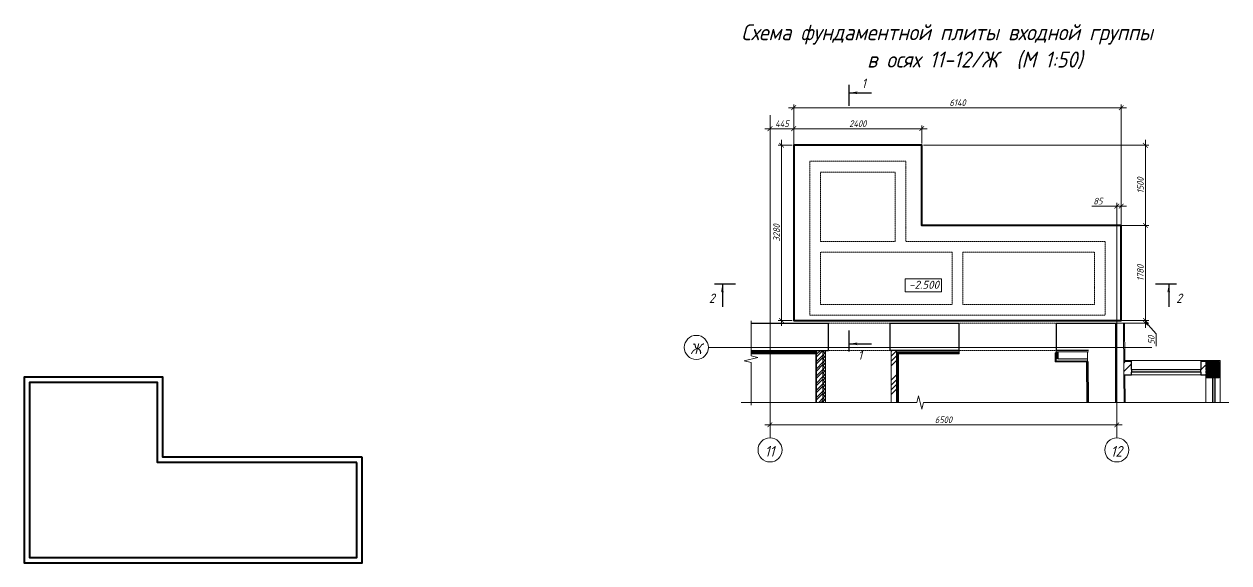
# Model space of a CAD drawing. Header units: millimetres. Extents: x 504091 to 2165846, y 135022 to 442887.
# Drawn here: x 848818 to 871402, y 261625 to 271716 of the extents above; entities that cross this region are included whole.
import ezdxf

# ---------------------------------------------------------------- set-up
doc = ezdxf.new("R2010")
doc.units = ezdxf.units.MM
for name, pattern in [('( Dashed )', [0.75, 0.5, -0.25]), ('ADSK_Линия сетки', [25, 20, -2.5, 0, -2.5]), ('осеваяX2', [4, 2.5, -0.5, 0.5, -0.5])]:
    doc.linetypes.add(name, pattern=pattern)
doc.layers.get('Defpoints').update_dxf_attribs({"color": 255})
for name, color, linetype, lineweight in [('+АР_Вспомогательная', 7, 'Continuous', 9), ('_ Окна', 7, 'Continuous', 30), ('Аннотация', 7, 'Continuous', 9), ('Лестницы', 7, 'Continuous', 18), ('Монолит тонкий', 204, 'Continuous', 9), ('Окна', 7, 'Continuous', 18), ('Оси', 165, 'осеваяX2', 13), ('отметки', 7, 'Continuous', 20), ('Размеры КР', 164, 'Continuous', 9), ('Стены внутренние', 7, 'Continuous', 18), ('Стены наружные', 7, 'Continuous', 18), ('Стены несущие', 7, 'Continuous', 30), ('Стены отделка', 7, 'Continuous', 30), ('Стены штриховка', 7, 'Continuous', 18)]:
    doc.layers.add(name, color=color, linetype=linetype, lineweight=lineweight)
doc.layers.add('PS_Обозначения', color=7, linetype='Continuous')
doc.layers.add('Тонкая', color=7, linetype='Continuous')
doc.styles.add('GOST 2.304_new', font='isocpeur.ttf', dxfattribs={"width": 0.9, "oblique": 15})
doc.dimstyles.new('SPDS 1_50', dxfattribs={"dimscale": 50, "dimtxt": 2.5, "dimasz": 1.77, "dimexe": 1.25, "dimexo": 0.625, "dimtad": 1, "dimdec": 0, "dimrnd": 0.001, "dimzin": 9, "dimtxsty": 'GOST 2.304_new', "dimblk": 'ARCHTICK', "dimcen": 2.5, "dimdle": 2, "dimclrt": 256, "dimadec": 0, "dimazin": 2, "dimtfac": 0.75, "dimtdec": 0, "dimtmove": 1, "dimatfit": 3, "dimfxl": 0, "dimtolj": 1, "dimlwd": 9, "dimlwe": 9, "dimarcsym": 0})
pattern_1 = [(0, (813950.81, 222616.25), (406.4, 101.6), [33.528, -271.272, 33.528, -271.272, -1625.6]), (0, (813950.81, 222616.25), (406.4, 101.6), [-609.6, 33.528, -576.072, 33.528, -271.272, -711.2]), (0, (813950.81, 222616.25), (406.4, 101.6), [-1524, 33.528, -169.672, 33.528, -474.472]), (120, (814103.21, 222667.05), (-291.18818, 301.15272), [33.528, -271.272, 33.528, -271.272, -1625.6]), (120, (814103.21, 222667.05), (-291.18818, 301.15272), [-609.6, 33.528, -576.072, 33.528, -271.272, -711.2]), (120, (814103.21, 222667.05), (-291.18818, 301.15272), [-1524, 33.528, -169.672, 33.528, -474.472]), (240, (814154.01, 222870.25), (-115.21182, -402.75272), [33.528, -271.272, 33.528, -271.272, -1625.6]), (240, (814154.01, 222870.25), (-115.21182, -402.75272), [-609.6, 33.528, -576.072, 33.528, -271.272, -711.2]), (240, (814154.01, 222870.25), (-115.21182, -402.75272), [-1524, 33.528, -169.672, 33.528, -474.472])]

# ---------------------------------------------------------------- blocks, each defined once
blk = doc.blocks.new('Жалюзи помышленые - 1300 x1100 мм-3109425-План 1-го этажа')
at = {"layer": 'Окна', "true_color": 0x373f43}
for points in [[(-645, 21), (-648, 19), (647, 19), (645, 21)], [(-603, 64), (-642, 64), (-645, 61), (645, 61), (642, 64), (-600, 64)], [(642, 61), (-645, 61), (-645, 21), (645, 21), (645, 61)], [(-600, 66), (-603, 64), (602, 64), (600, 66)], [(-598, 69), (-600, 69), (-600, 66), (600, 66), (600, 69)]]:
    blk.add_hatch(color=149, dxfattribs=at).paths.add_polyline_path(points)
at = {"layer": '_ Окна', "lineweight": 18}
for p, q in [((-600, 69), (-650, 69)), ((-650, 69), (-650, 19)), ((-650, 19), (-648, 19)), ((-648, 19), (-645, 21)), ((-645, 61), (-642, 64)), ((-645, 21), (-645, 61)), ((-642, 64), (-603, 64)), ((-603, 64), (-600, 66)), ((-600, 66), (-600, 69)), ((650, 69), (600, 69)), ((600, 69), (600, 66)), ((600, 66), (602, 64)), ((602, 64), (642, 64)), ((642, 64), (645, 61)), ((645, 61), (645, 21)), ((645, 21), (647, 19)), ((647, 19), (650, 19)), ((650, 19), (650, 69))]:
    blk.add_line(p, q, dxfattribs=at)
at = {"layer": 'Окна'}
for p, q in [((-648, 19), (647, 19)), ((645, 61), (-645, 61)), ((645, 21), (-645, 21)), ((-603, 64), (602, 64)), ((600, 69), (-600, 69)), ((600, 66), (-600, 66))]:
    blk.add_line(p, q, dxfattribs=at)
blk = doc.blocks.new('_ArchTick')
at = {"color": 0, "linetype": 'ByBlock', "const_width": 0.15}
blk.add_lwpolyline([(-0.5, -0.5), (0.5, 0.5)], dxfattribs=at)
blk = doc.blocks.new('*D1227')
at = {"layer": 'Defpoints', "color": 0, "lineweight": 20, "transparency": 16777216}
for p in [(865645, 269446), (866420, 267946), (869836, 267946)]:
    blk.add_point(p, dxfattribs=at)
at = {"layer": 'Размеры КР', "color": 0, "lineweight": 9, "transparency": 16777216}
for p, q in [((865677, 269446), (869899, 269446)), ((869836, 269546), (869836, 267846)), ((866451, 267946), (869899, 267946))]:
    blk.add_line(p, q, dxfattribs=at)
at = {"layer": 'Размеры КР', "color": 0, "lineweight": 9, "transparency": 16777216, "xscale": 88.5, "yscale": 88.5, "zscale": 88.5}
for p, rotation in [((869836, 269446), 90), ((869836, 267946), 270)]:
    blk.add_blockref('_ArchTick', p, dxfattribs=dict(at, rotation=rotation))
at = {"layer": 'Размеры КР', "lineweight": 20, "transparency": 16777216, "insert": (869743, 268696), "char_height": 125, "attachment_point": 5, "rotation": 90, "style": 'GOST 2.304_new'}
blk.add_mtext('\\A1;1500', dxfattribs=at)
blk = doc.blocks.new('*D1228')
at = {"layer": 'Defpoints', "color": 0, "lineweight": 20, "transparency": 16777216}
for p in [(867260, 267946), (869085, 266166), (869836, 266166)]:
    blk.add_point(p, dxfattribs=at)
at = {"layer": 'Размеры КР', "color": 0, "lineweight": 9, "transparency": 16777216}
for p, q in [((867292, 267946), (869899, 267946)), ((869836, 268046), (869836, 266066)), ((869117, 266166), (869899, 266166))]:
    blk.add_line(p, q, dxfattribs=at)
at = {"layer": 'Размеры КР', "color": 0, "lineweight": 9, "transparency": 16777216, "xscale": 88.5, "yscale": 88.5, "zscale": 88.5}
for p, rotation in [((869836, 267946), 90), ((869836, 266166), 270)]:
    blk.add_blockref('_ArchTick', p, dxfattribs=dict(at, rotation=rotation))
at = {"layer": 'Размеры КР', "lineweight": 20, "transparency": 16777216, "insert": (869743, 267056), "char_height": 125, "attachment_point": 5, "rotation": 90, "style": 'GOST 2.304_new'}
blk.add_mtext('\\A1;1780', dxfattribs=at)
blk = doc.blocks.new('*D1229')
at = {"layer": 'Defpoints', "color": 0, "lineweight": 20, "transparency": 16777216}
for p in [(862800, 264337), (869300, 264337), (869300, 264211)]:
    blk.add_point(p, dxfattribs=at)
at = {"layer": 'Размеры КР', "color": 0, "lineweight": 9, "transparency": 16777216}
for p, q in [((862800, 264306), (862800, 264149)), ((869300, 264306), (869300, 264149)), ((862700, 264211), (869400, 264211))]:
    blk.add_line(p, q, dxfattribs=at)
at = {"layer": 'Размеры КР', "color": 0, "lineweight": 9, "transparency": 16777216, "xscale": 88.5, "yscale": 88.5, "zscale": 88.5, "rotation": 180}
blk.add_blockref('_ArchTick', (862800, 264211), dxfattribs=at)
at = {"layer": 'Размеры КР', "color": 0, "lineweight": 9, "transparency": 16777216, "xscale": 88.5, "yscale": 88.5, "zscale": 88.5}
blk.add_blockref('_ArchTick', (869300, 264211), dxfattribs=at)
at = {"layer": 'Размеры КР', "lineweight": 20, "transparency": 16777216, "insert": (866050, 264305), "char_height": 125, "attachment_point": 5, "style": 'GOST 2.304_new'}
blk.add_mtext('\\A1;6500', dxfattribs=at)
blk = doc.blocks.new('*D1237')
at = {"layer": 'Defpoints', "color": 0, "lineweight": 20, "transparency": 16777216}
for p in [(862800, 269779), (863245, 269757), (863245, 269446)]:
    blk.add_point(p, dxfattribs=at)
at = {"layer": 'Размеры КР', "color": 0, "lineweight": 9, "transparency": 16777216}
for p, q in [((862700, 269757), (863345, 269757)), ((862800, 269747), (862800, 269695)), ((863245, 269477), (863245, 269820))]:
    blk.add_line(p, q, dxfattribs=at)
at = {"layer": 'Размеры КР', "color": 0, "lineweight": 9, "transparency": 16777216, "xscale": 88.5, "yscale": 88.5, "zscale": 88.5, "rotation": 180}
blk.add_blockref('_ArchTick', (862800, 269757), dxfattribs=at)
at = {"layer": 'Размеры КР', "color": 0, "lineweight": 9, "transparency": 16777216, "xscale": 88.5, "yscale": 88.5, "zscale": 88.5}
blk.add_blockref('_ArchTick', (863245, 269757), dxfattribs=at)
at = {"layer": 'Размеры КР', "lineweight": 20, "transparency": 16777216, "insert": (863023, 269851), "char_height": 125, "attachment_point": 5, "style": 'GOST 2.304_new'}
blk.add_mtext('\\A1;445', dxfattribs=at)
blk = doc.blocks.new('*D1238')
at = {"layer": 'Defpoints', "color": 0, "lineweight": 20, "transparency": 16777216}
for p in [(865645, 269757), (863245, 269446), (865645, 269446)]:
    blk.add_point(p, dxfattribs=at)
at = {"layer": 'Размеры КР', "color": 0, "lineweight": 9, "transparency": 16777216}
for p, q in [((863145, 269757), (865745, 269757)), ((863245, 269477), (863245, 269820)), ((865645, 269477), (865645, 269820))]:
    blk.add_line(p, q, dxfattribs=at)
at = {"layer": 'Размеры КР', "color": 0, "lineweight": 9, "transparency": 16777216, "xscale": 88.5, "yscale": 88.5, "zscale": 88.5, "rotation": 180}
blk.add_blockref('_ArchTick', (863245, 269757), dxfattribs=at)
at = {"layer": 'Размеры КР', "color": 0, "lineweight": 9, "transparency": 16777216, "xscale": 88.5, "yscale": 88.5, "zscale": 88.5}
blk.add_blockref('_ArchTick', (865645, 269757), dxfattribs=at)
at = {"layer": 'Размеры КР', "lineweight": 20, "transparency": 16777216, "insert": (864445, 269851), "char_height": 125, "attachment_point": 5, "style": 'GOST 2.304_new'}
blk.add_mtext('\\A1;2400', dxfattribs=at)
blk = doc.blocks.new('*D1239')
at = {"layer": 'Defpoints', "color": 0, "lineweight": 20, "transparency": 16777216}
for p in [(869150, 266166), (869150, 266116), (869836, 266116)]:
    blk.add_point(p, dxfattribs=at)
at = {"layer": 'Размеры КР', "color": 0, "lineweight": 9, "transparency": 16777216}
for p, q in [((869181, 266166), (869899, 266166)), ((869181, 266116), (869899, 266116)), ((869836, 266166), (869836, 266254)), ((869836, 266166), (869836, 266116)), ((869836, 266166), (869836, 266116)), ((869836, 266141), (870039, 265914)), ((869836, 266116), (869836, 266027)), ((870039, 265914), (870039, 265683))]:
    blk.add_line(p, q, dxfattribs=at)
at = {"layer": 'Размеры КР', "color": 0, "lineweight": 9, "transparency": 16777216, "xscale": 88.5, "yscale": 88.5, "zscale": 88.5}
for p, rotation in [((869836, 266166), 270), ((869836, 266116), 90)]:
    blk.add_blockref('_ArchTick', p, dxfattribs=dict(at, rotation=rotation))
at = {"layer": 'Размеры КР', "lineweight": 20, "transparency": 16777216, "insert": (869946, 265799), "char_height": 125, "attachment_point": 5, "rotation": 90, "style": 'GOST 2.304_new'}
blk.add_mtext('\\A1;50', dxfattribs=at)
blk = doc.blocks.new('*D1240')
at = {"layer": 'Defpoints', "color": 0, "lineweight": 20, "transparency": 16777216}
for p in [(869385, 270150), (863245, 269210), (869385, 267779)]:
    blk.add_point(p, dxfattribs=at)
at = {"layer": 'Размеры КР', "color": 0, "lineweight": 9, "transparency": 16777216}
for p, q in [((863145, 270150), (869485, 270150)), ((863245, 269241), (863245, 270213)), ((869385, 267811), (869385, 270213))]:
    blk.add_line(p, q, dxfattribs=at)
at = {"layer": 'Размеры КР', "color": 0, "lineweight": 9, "transparency": 16777216, "xscale": 88.5, "yscale": 88.5, "zscale": 88.5, "rotation": 180}
blk.add_blockref('_ArchTick', (863245, 270150), dxfattribs=at)
at = {"layer": 'Размеры КР', "color": 0, "lineweight": 9, "transparency": 16777216, "xscale": 88.5, "yscale": 88.5, "zscale": 88.5}
blk.add_blockref('_ArchTick', (869385, 270150), dxfattribs=at)
at = {"layer": 'Размеры КР', "lineweight": 20, "transparency": 16777216, "insert": (866315, 270244), "char_height": 125, "attachment_point": 5, "style": 'GOST 2.304_new'}
blk.add_mtext('\\A1;6140', dxfattribs=at)
blk = doc.blocks.new('*D1241')
at = {"layer": 'Defpoints', "color": 0, "lineweight": 20, "transparency": 16777216}
for p in [(869385, 268307), (869300, 267491), (869385, 267491)]:
    blk.add_point(p, dxfattribs=at)
at = {"layer": 'Размеры КР', "color": 0, "lineweight": 9, "transparency": 16777216}
for p, q in [((868831, 268307), (869300, 268307)), ((869200, 268307), (869485, 268307)), ((869300, 267522), (869300, 268369)), ((869385, 267522), (869385, 268369))]:
    blk.add_line(p, q, dxfattribs=at)
at = {"layer": 'Размеры КР', "color": 0, "lineweight": 9, "transparency": 16777216, "xscale": 88.5, "yscale": 88.5, "zscale": 88.5, "rotation": 180}
blk.add_blockref('_ArchTick', (869300, 268307), dxfattribs=at)
at = {"layer": 'Размеры КР', "color": 0, "lineweight": 9, "transparency": 16777216, "xscale": 88.5, "yscale": 88.5, "zscale": 88.5}
blk.add_blockref('_ArchTick', (869385, 268307), dxfattribs=at)
at = {"layer": 'Размеры КР', "lineweight": 20, "transparency": 16777216, "insert": (868947, 268400), "char_height": 125, "attachment_point": 5, "style": 'GOST 2.304_new'}
blk.add_mtext('\\A1;85', dxfattribs=at)
blk = doc.blocks.new('*D1242')
at = {"layer": 'Defpoints', "color": 0, "lineweight": 20, "transparency": 16777216}
for p in [(863017, 269446), (863245, 269446), (863245, 266166)]:
    blk.add_point(p, dxfattribs=at)
at = {"layer": 'Размеры КР', "color": 0, "lineweight": 9, "transparency": 16777216}
for p, q in [((863214, 269446), (862955, 269446)), ((863017, 266066), (863017, 269546)), ((863214, 266166), (862955, 266166))]:
    blk.add_line(p, q, dxfattribs=at)
at = {"layer": 'Размеры КР', "color": 0, "lineweight": 9, "transparency": 16777216, "xscale": 88.5, "yscale": 88.5, "zscale": 88.5}
for p, rotation in [((863017, 269446), 90), ((863017, 266166), 270)]:
    blk.add_blockref('_ArchTick', p, dxfattribs=dict(at, rotation=rotation))
at = {"layer": 'Размеры КР', "lineweight": 20, "transparency": 16777216, "insert": (862924, 267806), "char_height": 125, "attachment_point": 5, "rotation": 90, "style": 'GOST 2.304_new'}
blk.add_mtext('\\A1;3280', dxfattribs=at)

msp = doc.modelspace()

# ---------------------------------------------------------------- hatches: boundary and pattern name
at = {"layer": 'PS_Обозначения', "ltscale": 50}
for points in [[(864294.9619, 270429.6474), (864444.9619, 270456.0474, 0.8390996312), (864444.9619, 270403.2474)], [(861906.6355, 266833.3024), (861880.2355, 266683.3024, -0.8390996312), (861933.0355, 266683.3024)], [(870273.8176, 266833.3024), (870300.2176, 266683.3024, 0.8390996312), (870247.4176, 266683.3024)], [(864294.9619, 265728.2583), (864444.9619, 265701.8583, -0.8390996312), (864444.9619, 265754.6583)]]:
    msp.add_hatch(color=256, dxfattribs=at).paths.add_polyline_path(points, flags=0)
at = {"layer": 'Окна', "true_color": 0x373f43}
for points in [[(871098.0772, 264629.7032), (871098.0772, 265091.3562), (871095.5772, 265093.8562), (871095.5772, 264629.7032)], [(871098.0772, 264629.7032), (871137.8829, 264629.7032), (871137.8829, 265091.3562), (871098.0772, 265091.3562)], [(871137.8829, 264629.7032), (871140.5772, 265088.6618), (871137.8829, 265091.3562)], [(871137.9487, 264629.7032), (871145.5772, 264629.7032), (871143.0772, 265046.3562), (871140.5772, 265048.8562)], [(871145.5772, 265046.3562), (871143.0772, 265046.3562), (871145.5772, 264629.7032)]]:
    msp.add_hatch(color=149, dxfattribs=at).paths.add_polyline_path(points)
at = {"layer": 'Стены внутренние', "lineweight": 9}
h = msp.add_hatch(dxfattribs=at)
h.set_pattern_fill('FP_12', color=256, style=0, pattern_type=2)
h.set_pattern_definition(pattern_1)
h.paths.add_polyline_path([(863623.1568, 265560.0542), (863663.9441, 265560.0542), (863663.9441, 265575.0542), (862381.9437, 265575.0542), (862381.9437, 265560.0542), (863568.7034, 265560.0542)])
h = msp.add_hatch(dxfattribs=at)
h.set_pattern_fill('FP_12', color=256, style=0, pattern_type=2)
h.set_pattern_definition(pattern_1)
h.paths.add_polyline_path([(865172.9441, 265560.0542), (866347.8084, 265560.0542), (866347.8084, 265575.0542), (865172.9441, 265575.0542)])
at = {"layer": 'Стены внутренние'}
for points in [[(868202.8084, 265445.0542), (868202.8084, 265575.0542), (868162.8084, 265575.0542), (868162.8084, 265445.0542)], [(868748.8307, 265405.0542), (868749.1141, 265405.0542), (868748.8307, 265445.0542), (868162.8084, 265445.0542), (868162.8084, 265405.0542), (868437.5551, 265405.0542)]]:
    msp.add_hatch(color=256, dxfattribs=at).paths.add_polyline_path(points)
at = {"layer": 'Стены внутренние', "lineweight": 9}
h = msp.add_hatch(dxfattribs=at)
h.set_pattern_fill('FP_28', color=256, style=0, pattern_type=2)
h.set_pattern_definition([(45, (813950.8, 222616.25), (-235.7317, 235.7317), []), (45, (814107.96, 222616.25), (-235.7317, 235.7317), [])])
h.paths.add_polyline_path([(869468.4966, 265146.3562), (869575.4083, 265146.3562), (869575.4083, 265396.3562), (869430.2986, 265396.3562), (869432.3205, 265146.3562), (869452.3211, 265146.3562)])
h.paths.add_polyline_path([(870968.2052, 265146.3562), (870968.2052, 265396.3562), (870875.4083, 265396.3562), (870875.4083, 265146.3562), (870952.3517, 265146.3562)])
h = msp.add_hatch(dxfattribs=at)
h.set_pattern_fill('ANGLE', color=256)
h.set_pattern_definition([(0, (697828.626, 261062.92), (0, 6.985), [5.08, -1.905]), (90, (697828.626, 261062.92), (-6.985, 4e-16), [5.08, -1.905])])
h.paths.add_polyline_path([(870968.2052, 265096.3562), (871218.2052, 265096.3562), (871218.2052, 265396.3562), (870968.2052, 265396.3562), (870968.2052, 265111.4099)])
at = {"layer": 'Стены штриховка'}
h = msp.add_hatch(dxfattribs=at)
h.set_pattern_fill('ANSI32', color=256, scale=10)
h.set_pattern_definition([(45, (697828.63, 261062.92), (-67.35192, 67.35192), []), (45, (697873.53, 261062.92), (-67.35192, 67.35192), [])])
h.paths.add_polyline_path([(863792.9441, 264629.7032), (863792.9441, 265605.0542), (863672.9441, 265605.0542), (863672.9441, 264629.7032)])
h = msp.add_hatch(dxfattribs=at)
h.set_pattern_fill('ANSI34', color=256, scale=20)
h.set_pattern_definition([(45, (697828.63, 261062.92), (-269.4077, 269.4077), []), (45, (697918.43, 261062.92), (-269.4077, 269.4077), []), (45, (698008.23, 261062.92), (-269.4077, 269.4077), []), (45, (698098.03, 261062.92), (-269.4077, 269.4077), [])])
h.paths.add_polyline_path([(865172.9441, 264629.7032), (865172.9441, 265605.0542), (865072.9441, 265605.0542), (865072.9441, 264629.7032)])
at = {"layer": 'Тонкая', "transparency": 33554687}
h = msp.add_hatch(dxfattribs=at)
h.set_pattern_fill('ANSI37', color=256, scale=15, angle=90)
h.set_pattern_definition([(135, (781896.944, 222616.25), (-33.67596, -33.67596), []), (225, (781896.944, 222616.25), (33.67596, -33.67596), [])])
h.paths.add_polyline_path([(863792.9441, 265605.0542), (863842.9441, 265605.0542), (863842.9441, 264629.7032), (863792.9441, 264629.7032)])

# ---------------------------------------------------------------- linework, layer by layer
at = {"layer": '+АР_Вспомогательная', "color": 7, "linetype": 'Continuous', "ltscale": 50}
for points in [[(862443.7517, 266156.158), (862443.7517, 265502.4502), (862568.7517, 265471.2002), (862318.7517, 265408.7002), (862443.7517, 265377.4502), (862443.7517, 264577.9507)], [(862257.2725, 264629.7032), (865553.1254, 264629.7032), (865584.3633, 264754.6546), (865646.8389, 264504.7518), (865678.0768, 264629.7032), (871402.2228, 264629.7032)]]:
    msp.add_lwpolyline(points, dxfattribs=at)
at = {"layer": '_ Окна', "lineweight": 18}
for p, q in [((871145.5772, 265096.3562), (871095.5772, 265096.3562)), ((871095.5772, 265096.3562), (871095.5772, 265093.8562)), ((871095.5772, 265093.8562), (871098.0772, 265091.3562)), ((871098.0772, 265091.3562), (871137.8829, 265091.3562)), ((871137.8829, 265091.3562), (871140.5772, 265088.6618)), ((871140.5772, 265088.6618), (871140.5772, 265048.8562)), ((871140.5772, 265048.8562), (871143.0772, 265046.3562)), ((871143.0772, 265046.3562), (871145.5772, 265046.3562)), ((871145.5772, 265046.3562), (871145.5772, 265096.3562))]:
    msp.add_line(p, q, dxfattribs=at)
at = {"layer": 'PS_Обозначения', "ltscale": 50}
for points in [[(864282.4619, 270179.6474, 25, 25, 0), (864282.4619, 270579.6474, 0, 0, 0)], [(862156.6355, 266845.8024, 25, 25, 0), (861756.6355, 266845.8024, 0, 0, 0)], [(870023.8176, 266845.8024, 25, 25, 0), (870423.8176, 266845.8024, 0, 0, 0)], [(864282.4619, 265978.2583, 25, 25, 0), (864282.4619, 265578.2583, 0, 0, 0)]]:
    msp.add_lwpolyline(points, format="xyseb", dxfattribs=at)
for points in [[(864294.9619, 270429.6474), (864704.853, 270429.6474)], [(861906.6355, 266833.3024), (861906.6355, 266423.4113)], [(870273.8176, 266833.3024), (870273.8176, 266423.4113)], [(864294.9619, 265728.2583), (864704.853, 265728.2583)]]:
    msp.add_lwpolyline(points, dxfattribs=at)
at = {"layer": 'Аннотация', "lineweight": 20}
msp.add_lwpolyline([(865333.2009, 266945.6125), (866013.6998, 266945.6125), (866013.6998, 266700.8541), (865333.2009, 266700.8541)], close=True, dxfattribs=at)
at = {"layer": 'Лестницы', "color": 5, "linetype": '( Dashed )', "lineweight": 9, "ltscale": 10}
for p, q in [((865345.3677, 269146.0181), (863545.3677, 269146.0181)), ((863545.3677, 266266.1752), (863545.3677, 269146.0181)), ((865345.3677, 269146.0181), (865345.3677, 267646.0181)), ((865145.3677, 268946.0181), (863745.3677, 268946.0181)), ((863745.3677, 267646.0181), (863745.3677, 268946.0181)), ((865145.3677, 268946.0181), (865145.3677, 267646.0181)), ((865145.3677, 267646.0181), (863745.3677, 267646.0181)), ((869085.3677, 267646.0181), (865345.3677, 267646.0181)), ((869085.3677, 267646.0181), (869085.3677, 266265.7254)), ((863745.3677, 266466.159), (863745.3677, 267446.0181)), ((866215.3677, 267446.0181), (863745.3677, 267446.0181)), ((866215.3677, 266465.9584), (866215.3677, 267446.0181)), ((868885.3677, 267446.0181), (866415.3677, 267446.0181)), ((866415.3677, 266465.9422), (866415.3677, 267446.0181)), ((868885.3677, 267446.0181), (868885.3677, 266465.7416)), ((863745.3677, 266466.159), (866215.3677, 266465.9584)), ((866415.3677, 266465.9422), (868885.3677, 266465.7416)), ((863545.3677, 266266.1752), (869085.3677, 266265.7254))]:
    msp.add_line(p, q, dxfattribs=at)
for points in [[(863894.7944, 266115.0542), (865044.7944, 266115.0542), (865044.7944, 265605.0542), (863894.7944, 265605.0542)], [(866347.8084, 266114.9476), (868162.8084, 266114.9476), (868162.8084, 265605.0542), (866347.8084, 265605.0542)]]:
    msp.add_lwpolyline(points, close=True, dxfattribs=at)
at = {"layer": 'Монолит тонкий', "lineweight": 40, "ltscale": 100}
for points in [[(869385.3677, 267946.0181), (865645.3677, 267946.0181), (865645.3677, 269446.0181), (863245.3677, 269446.0181), (863245.3677, 266166.1996), (869385.3677, 266165.701)], [(855157.6811, 263605.4867), (851417.6811, 263605.4867), (851417.6811, 265105.4867), (848817.6811, 265105.4867), (848817.6811, 261625.6763), (855157.6811, 261625.1616)], [(855057.6811, 263505.4867), (851317.6811, 263505.4867), (851317.6811, 265005.4867), (848917.6811, 265005.4867), (848917.6811, 261725.6682), (855057.6811, 261725.1697)]]:
    msp.add_lwpolyline(points, close=True, dxfattribs=at)
at = {"layer": 'Окна'}
for p, q in [((871095.5772, 265093.8562), (871095.5772, 264629.7032)), ((871098.0772, 264629.7032), (871098.0772, 265091.3562)), ((871137.8829, 264629.7032), (871137.8829, 265091.3562)), ((871140.5772, 265048.8562), (871140.5772, 264629.7032)), ((871143.0772, 264629.7032), (871143.0772, 265046.3562)), ((871145.5772, 264629.7032), (871145.5772, 265046.3562))]:
    msp.add_line(p, q, dxfattribs=at)
at = {"layer": 'Оси', "linetype": 'ADSK_Линия сетки'}
for p, q in [((862800.3737, 263966.2665), (862800.3737, 270010.8409)), ((869300.3737, 263966.2665), (869300.3737, 268305.0975)), ((861644.0489, 265661.249), (869955.6613, 265661.249))]:
    msp.add_line(p, q, dxfattribs=at)
at = {"layer": 'Размеры КР', "lineweight": 20}
msp.add_line((869275.481, 266115.0542), (869446.638, 266115.0542), dxfattribs=at)
for centre in [(861419.0489, 265661.249), (862800.3737, 263740.2665), (869300.3737, 263740.2665)]:
    msp.add_circle(centre, 225, dxfattribs=at)
at = {"layer": 'Стены внутренние'}
for p, q in [((870875.4083, 265146.3562), (869575.4083, 265146.3562)), ((870968.2052, 264629.7032), (870968.2052, 265096.3562))]:
    msp.add_line(p, q, dxfattribs=at)
at = {"layer": 'Стены наружные'}
for p, q in [((869575.4083, 265416.3562), (870875.4083, 265416.3562)), ((871238.2052, 265096.3562), (871238.2052, 264629.7032))]:
    msp.add_line(p, q, dxfattribs=at)
at = {"layer": 'Стены несущие'}
for p, q in [((862443.7517, 266115.0542), (863894.7944, 266115.0542)), ((863894.7944, 265605.0542), (863894.7944, 266115.0542)), ((865044.7944, 266115.0542), (865044.7944, 265605.0542)), ((865044.7944, 266115.0534), (866347.8084, 266114.9476)), ((866347.8084, 265605.0542), (866347.8084, 266115.0542)), ((868162.8084, 266115.0542), (868162.8084, 265605.0542)), ((868162.8084, 266115.0542), (869273.7616, 266115.0542)), ((869274.481, 266115.0542), (869273.7616, 264629.7032)), ((862443.7517, 265605.0542), (863894.7944, 265605.0542)), ((866347.8084, 265605.0542), (865044.7944, 265605.0542)), ((868767.8697, 265605.0542), (868162.8084, 265605.0542)), ((869575.4083, 265396.3562), (869430.2986, 265396.3562)), ((869575.4083, 265246.3562), (869575.4083, 265396.3562)), ((870875.4083, 265396.3562), (870875.4083, 265246.3562)), ((871218.2052, 265396.3562), (870875.4083, 265396.3562)), ((871218.2052, 265396.3562), (871218.2052, 265096.3562)), ((871218.2052, 265096.3562), (871218.2052, 265396.3562)), ((869432.3205, 265146.3562), (869575.4083, 265146.3562)), ((869575.4083, 265146.3562), (869575.4083, 265196.3562)), ((870875.4083, 265196.3562), (870875.4083, 265146.3562)), ((870875.4083, 265146.3562), (870968.2052, 265146.3562)), ((870968.2052, 265146.3562), (870968.2052, 265096.3562)), ((870968.2052, 265096.3562), (871095.5772, 265096.3562)), ((871145.5772, 265096.3562), (871218.2052, 265096.3562))]:
    msp.add_line(p, q, dxfattribs=at)
at = {"layer": 'Стены отделка', "lineweight": 9}
for p, q in [((869274.7616, 266115.0542), (869275.481, 266115.0542)), ((869444.6379, 266115.0542), (869450.275, 265416.3562)), ((869451.275, 265416.3562), (869445.638, 266115.0542)), ((863672.9441, 264629.7032), (863672.9441, 265605.0542)), ((863792.9441, 265605.0542), (863792.9441, 264629.7032)), ((863842.9441, 265605.0542), (863842.9441, 264629.7032)), ((865172.9441, 265605.0542), (865172.9441, 265540.0542)), ((866347.8084, 265540.0542), (866347.8084, 265605.0542)), ((868162.8084, 265397.1042), (868162.8084, 265605.0542)), ((862443.7517, 265575.0542), (863672.9441, 265575.0542)), ((862443.7517, 265540.0542), (863657.0441, 265540.0542)), ((863657.0441, 265540.0542), (863657.0441, 264629.7032)), ((865185.5784, 265575.0542), (865172.9441, 265575.0542)), ((865188.8441, 265560.0542), (865172.9441, 265560.0542)), ((865188.8441, 265540.0542), (866347.8084, 265540.0542)), ((865192.9441, 264629.7032), (865192.9441, 265560.0542)), ((865198.9441, 264629.7032), (865198.9441, 265560.0542)), ((865205.9441, 264629.7032), (865205.9441, 265560.0542)), ((868146.9084, 265557.5542), (868146.9084, 265389.1542)), ((868162.8084, 265557.5542), (868146.9084, 265557.5542)), ((868146.9084, 265389.1542), (868748.4491, 265389.1542)), ((868748.8311, 265575.0542), (868162.8084, 265575.0542)), ((868749.1141, 265405.0542), (868162.8084, 265405.0542)), ((868202.8084, 265445.0542), (868202.8084, 265575.0542)), ((868749.1141, 265445.0542), (868202.8084, 265445.0542)), ((868730.9496, 265396.9627), (868737.1551, 264629.7032)), ((868748.4491, 265389.1542), (868748.4491, 265405.0542)), ((868768.8301, 265575.2583), (868748.8307, 265575.0966)), ((868748.8307, 265575.0966), (868756.4768, 264629.7032)), ((868749.1141, 265405.0542), (868749.1141, 265445.0542)), ((868772.1562, 264629.7032), (868765.9485, 265397.2457)), ((869450.275, 265416.3562), (869451.108, 265416.3562)), ((869451.108, 265416.3562), (869451.108, 265396.3562)), ((869575.4083, 265416.3562), (869451.275, 265416.3562)), ((869575.4083, 265396.3562), (869575.4083, 265416.3562)), ((871238.2052, 265416.3562), (870875.4083, 265416.3562)), ((870875.4083, 265416.3562), (870875.4083, 265396.3562)), ((871218.2052, 265396.3562), (871218.2052, 265396.3562)), ((871238.2052, 265096.3562), (871238.2052, 265416.3562)), ((869456.4997, 264629.7032), (869452.3211, 265146.3562)), ((871218.2052, 265096.3562), (871238.2052, 265096.3562))]:
    msp.add_line(p, q, dxfattribs=at)
at = {"layer": 'Стены штриховка'}
for p, q in [((869424.4859, 266115.0542), (869430.2986, 265146.3562)), ((865072.9441, 265605.0542), (865072.9441, 264629.7032)), ((863672.9441, 265560.0542), (862443.7517, 265560.0542)), ((863672.9441, 265551.0542), (862443.7517, 265551.0542)), ((863657.0441, 265540.0542), (863657.0441, 265551.0542)), ((863663.9441, 265551.0542), (863663.9441, 264629.7032)), ((865172.9441, 264629.7032), (865172.9441, 265540.0542)), ((866347.8084, 265575.0542), (865185.5784, 265575.0542)), ((865188.8441, 265560.0542), (866347.8084, 265560.0542)), ((865188.8441, 265551.0542), (866347.8084, 265551.0542)), ((868153.8084, 265396.0542), (868153.8084, 265557.5542)), ((868748.4491, 265396.0542), (868153.8084, 265396.0542)), ((868741.9493, 265397.0516), (868748.1554, 264629.7032)), ((868750.949, 265397.1244), (868757.1557, 264629.7032)), ((869451.108, 265416.3562), (869451.275, 265416.3562)), ((869432.3205, 265146.3562), (869436.499, 264629.7032))]:
    msp.add_line(p, q, dxfattribs=at)

# ---------------------------------------------------------------- block references
at = {"layer": 'Окна', "rotation": 180}
msp.add_blockref('Жалюзи помышленые - 1300 x1100 мм-3109425-План 1-го этажа', (870225.4083, 265265.0062), dxfattribs=at)

# ---------------------------------------------------------------- texts
at = {"layer": 'PS_Обозначения', "style": 'GOST 2.304_new', "oblique": 15, "width": 0.9}
for s, p in [('1', (864517.7012, 270519.1842)), ('2', (861656.4991, 266493.5185)), ('2', (870413.704, 266493.5185)), ('1', (864448.0868, 265427.9879))]:
    msp.add_text(s, height=175, dxfattribs=at).set_placement(p)
at = {"layer": 'Аннотация', "lineweight": 9, "insert": (861450.8008, 271713.8697), "char_height": 300, "attachment_point": 1, "line_spacing_factor": 1.022766, "style": 'GOST 2.304_new'}
msp.add_mtext_dynamic_manual_height_columns('\\pi810.83793;Схема фундаментной плиты входной группы \\P\\pi3170.29161;в осях 11-12/Ж  (М 1:50)', width=9067.846618, gutter_width=2500, heights=[1983.7092], dxfattribs=at)
at = {"layer": 'Оси', "char_height": 200, "width": 245.7, "attachment_point": 5, "line_spacing_factor": 1.022766, "style": 'GOST 2.304_new'}
for s, insert in [('\\pt67.49925,135.00112,202.50037,269.99962,337.49887,405.00075,472.5,539.99925,607.50112,675.00037,742.49962,809.99887,877.50075,945,1012.49925,1080.00113,1147.50038,1214.99963,1282.49887,1350.00075,1417.5,1484.99925,1552.50112,1620.00037,1687.49962,1754.99887,1822.50075,1890,1957.49925,2025.00112,2092.50037,2159.99962;Ж', (861411.8388, 265635.6731)), ('\\pt51.428,102.858,154.286,205.714,257.142,308.572,360,411.428,462.858,514.286,565.714,617.142,668.572,720,771.428,822.858,874.286,925.714,977.142,1028.572,1080,1131.428,1182.858,1234.286,1285.714,1337.142,1388.572,1440,1491.428,1542.858,1594.286,1645.714;11', (862793.1637, 263714.6906)), ('\\pt51.428,102.858,154.286,205.714,257.142,308.572,360,411.428,462.858,514.286,565.714,617.142,668.572,720,771.428,822.858,874.286,925.714,977.142,1028.572,1080,1131.428,1182.858,1234.286,1285.714,1337.142,1388.572,1440,1491.428,1542.858,1594.286,1645.714;12', (869293.1637, 263714.6906))]:
    msp.add_mtext(s, dxfattribs=dict(at, insert=insert))
at = {"layer": 'отметки', "lineweight": 20, "insert": (865405.9475, 266909.1218), "char_height": 150, "width": 771.616927, "attachment_point": 1, "line_spacing_factor": 1.022761, "style": 'GOST 2.304_new'}
msp.add_mtext('{\\W1;-2.500}', dxfattribs=at)

# ---------------------------------------------------------------- dimensions: what is measured, and where the dimension line sits
at = {"layer": 'Размеры КР', "lineweight": 20}
for base, p1, p2, picture, middle in [((869385.3677, 270150.0183), (863245.3677, 269209.7046), (869385.3677, 267779.4781), '*D1240', (866315.3677, 270243.7683)), ((863245.3677, 269757.455), (862800.3737, 269778.6033), (863245.3677, 269446.0181), '*D1237', (863022.8707, 269851.205)), ((865645.3677, 269757.455), (863245.3677, 269446.0181), (865645.3677, 269446.0181), '*D1238', (864445.3677, 269851.205)), ((869300.3737, 264211.1678), (862800.3737, 264336.9106), (869300.3737, 264336.9106), '*D1229', (866050.3737, 264304.9178))]:
    dim = msp.add_linear_dim(base=base, p1=p1, p2=p2, dimstyle='SPDS 1_50', dxfattribs=at)
    dim.commit()
    dim.dimension.update_dxf_attribs({"geometry": picture, "text_midpoint": middle})
for base, p1, p2, picture, middle in [((863017.4995, 269446.0181), (863245.3677, 266166.1996), (863245.3677, 269446.0181), '*D1242', (862923.7495, 267806.1088)), ((869836.3514, 267946.0181), (865645.3677, 269446.0181), (866419.8246, 267946.0181), '*D1227', (869742.6014, 268696.0181)), ((869836.3514, 266165.7254), (867260.4226, 267946.0181), (869085.3677, 266165.7254), '*D1228', (869742.6014, 267055.8717))]:
    dim = msp.add_linear_dim(base=base, p1=p1, p2=p2, angle=90, dimstyle='SPDS 1_50', dxfattribs=at)
    dim.commit()
    dim.dimension.update_dxf_attribs({"geometry": picture, "text_midpoint": middle})
dim = msp.add_linear_dim(base=(869385.3677, 268306.5421), p1=(869300.3737, 267491.0321), p2=(869385.3677, 267491.0321), dimstyle='SPDS 1_50', dxfattribs=at)
dim.commit()
dim.dimension.update_dxf_attribs({"geometry": '*D1241', "text_midpoint": (868946.6255, 268433.7926), "dimtype": 160})
dim = msp.add_linear_dim(base=(869836.3514, 266115.5542), p1=(869149.649, 266165.7254), p2=(869149.649, 266115.5542), angle=90, dimstyle='SPDS 1_50', dxfattribs=at)
dim.commit()
dim.dimension.update_dxf_attribs({"geometry": '*D1239', "text_midpoint": (870039.4764, 265882.7951), "dimtype": 160})

doc.saveas('drawing.dxf')
